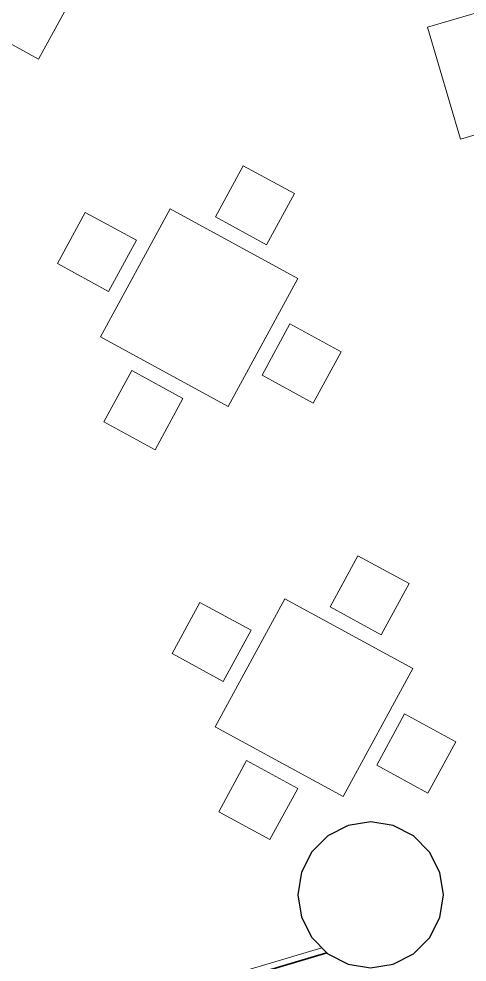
# Model space of a CAD drawing. Header units: millimetres. Extents: x 62878 to 70819, y -67946 to -61850.
# Drawn here: x 63938 to 64246, y -65435 to -64788 of the extents above; entities that cross this region are included whole.
import ezdxf

# ---------------------------------------------------------------- set-up
doc = ezdxf.new("R2010")
doc.units = ezdxf.units.MM
for name, color, linetype, lineweight in [('BAP', 41, 'Continuous', 30), ('DUVAR-GAZBETON', 84, 'Continuous', 35), ('GOR-2', 152, 'Continuous', 20), ('TEFRİŞ-yeni', 53, 'Continuous', 9)]:
    doc.layers.add(name, color=color, linetype=linetype, lineweight=lineweight)

msp = doc.modelspace()

# ---------------------------------------------------------------- linework, layer by layer
at = {"layer": 'BAP'}
msp.add_lwpolyline([(64229.84, -65388.59), (64227.4, -65373.14), (64220.31, -65359.2), (64209.26, -65348.13), (64195.32, -65341.02), (64179.87, -65338.56), (64164.42, -65341), (64150.48, -65348.09), (64139.41, -65359.15), (64132.3, -65373.08), (64129.84, -65388.53), (64132.28, -65403.98), (64139.37, -65417.92), (64150.43, -65428.99), (64164.36, -65436.1), (64179.81, -65438.56), (64195.26, -65436.12), (64209.2, -65429.03), (64220.27, -65417.98), (64227.38, -65404.04)], close=True, dxfattribs=at)
at = {"layer": 'DUVAR-GAZBETON', "ltscale": 5}
msp.add_line((63775.95, -65538.82), (64149.8, -65428.36), dxfattribs=at)
at = {"layer": 'GOR-2'}
msp.add_line((63790.47, -65530.1), (64146.38, -65424.94), dxfattribs=at)
at = {"layer": 'TEFRİŞ-yeni'}
for points in [[(63970.95, -64780.15), (63935.83, -64761.02), (63916.7, -64796.15), (63951.82, -64815.28), (63970.95, -64780.15)], [(64334.02, -64759.43), (64218.91, -64793.3), (64241.49, -64870.05), (64356.61, -64836.17), (64334.02, -64759.43)], [(64108.32, -64942.65), (64073.2, -64923.52), (64092.33, -64888.39), (64127.45, -64907.52), (64108.32, -64942.65)], [(64018.94, -64939.52), (63999.81, -64974.65), (63964.68, -64955.52), (63983.81, -64920.39), (64018.94, -64939.52)], [(64042.07, -64917.95), (64129.89, -64965.78), (64082.06, -65053.6), (63994.24, -65005.77), (64042.07, -64917.95)], [(64124.32, -64996.91), (64105.19, -65032.04), (64140.32, -65051.17), (64159.45, -65016.04), (64124.32, -64996.91)], [(64050.93, -65048.03), (64015.81, -65028.9), (63996.68, -65064.03), (64031.8, -65083.16), (64050.93, -65048.03)], [(64187.1, -65210.19), (64151.97, -65191.06), (64171.1, -65155.93), (64206.23, -65175.06), (64187.1, -65210.19)], [(64120.84, -65185.49), (64208.67, -65233.32), (64160.84, -65321.14), (64073.02, -65273.32), (64120.84, -65185.49)], [(64097.72, -65207.06), (64078.59, -65242.19), (64043.46, -65223.06), (64062.59, -65187.93), (64097.72, -65207.06)], [(64203.1, -65264.45), (64183.97, -65299.58), (64219.1, -65318.71), (64238.23, -65283.58), (64203.1, -65264.45)], [(64129.71, -65315.57), (64094.58, -65296.44), (64075.45, -65331.57), (64110.58, -65350.7), (64129.71, -65315.57)]]:
    msp.add_lwpolyline(points, dxfattribs=at)

doc.saveas('drawing.dxf')
